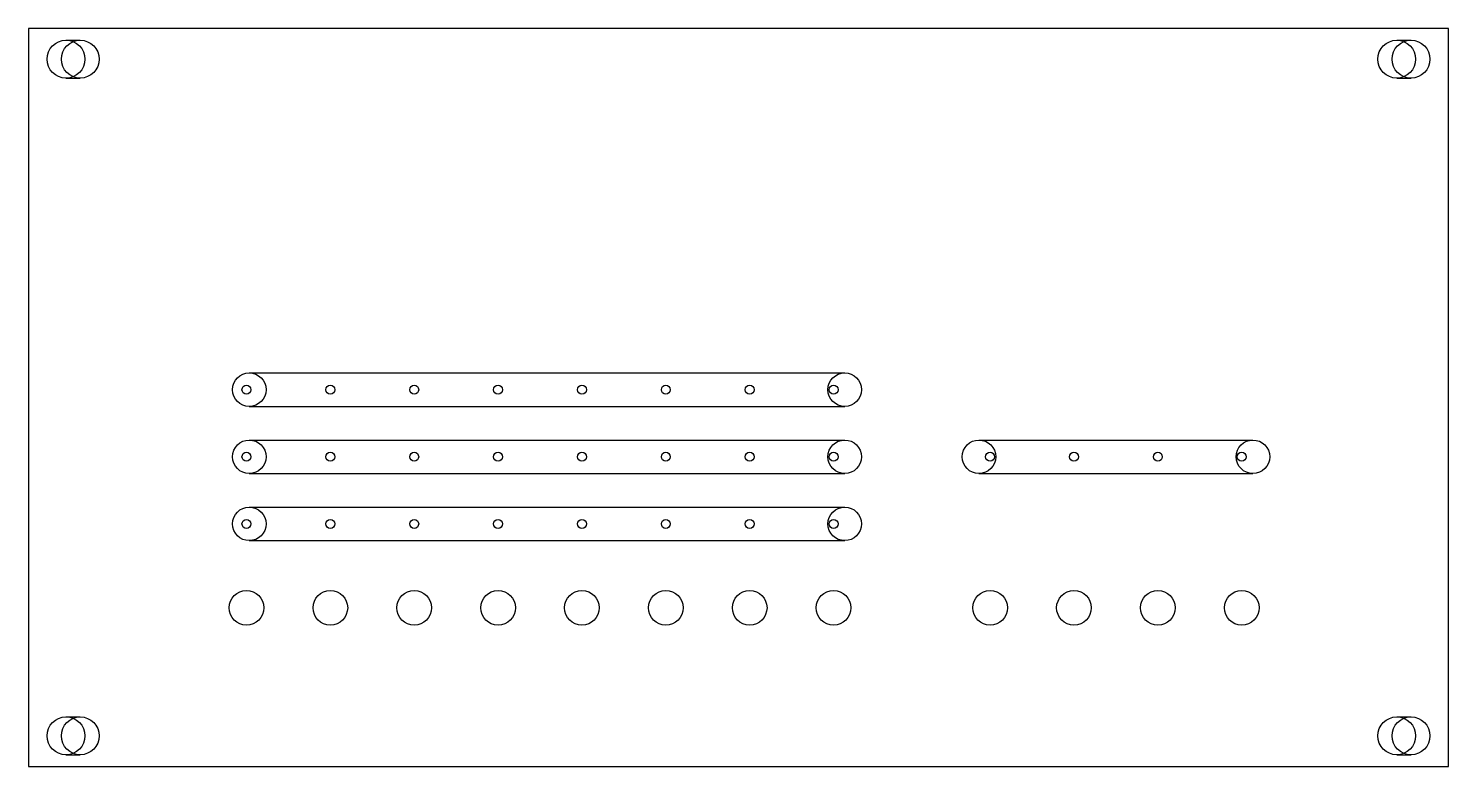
# Model space of a CAD drawing. Header units: millimetres. Extents: x 0 to 254, y 0 to 132.
import ezdxf

# ---------------------------------------------------------------- set-up
doc = ezdxf.new("R2010")
doc.units = ezdxf.units.MM

msp = doc.modelspace()

# ---------------------------------------------------------------- linework, layer by layer
at = {"layer": 'LED_CENTRES'}
for centre in [(39, 67.4), (54, 67.4), (69, 67.4), (84, 67.4), (99, 67.4), (114, 67.4), (129, 67.4), (144, 67.4), (39, 55.4), (54, 55.4), (69, 55.4), (84, 55.4), (99, 55.4), (114, 55.4), (129, 55.4), (144, 55.4), (172, 55.4), (187, 55.4), (202, 55.4), (217, 55.4), (39, 43.4), (54, 43.4), (69, 43.4), (84, 43.4), (99, 43.4), (114, 43.4), (129, 43.4), (144, 43.4)]:
    msp.add_circle(centre, 0.8, dxfattribs=at)
at = {"layer": 'LED_WINDOWS'}
for p, q in [((39.5, 70.4), (146, 70.4)), ((39.5, 64.4), (146, 64.4)), ((39.5, 58.4), (146, 58.4)), ((170, 58.4), (219, 58.4)), ((39.5, 52.4), (146, 52.4)), ((170, 52.4), (219, 52.4)), ((39.5, 46.4), (146, 46.4)), ((39.5, 40.4), (146, 40.4))]:
    msp.add_line(p, q, dxfattribs=at)
for centre in [(39.5, 67.4), (146, 67.4), (39.5, 55.4), (146, 55.4), (170, 55.4), (219, 55.4), (39.5, 43.4), (146, 43.4)]:
    msp.add_circle(centre, 3, dxfattribs=at)
at = {"layer": 'OUTLINE'}
for p, q in [((254, 132), (0, 132)), ((0, 132), (0, 0)), ((254, 0), (254, 132)), ((0, 0), (254, 0))]:
    msp.add_line(p, q, dxfattribs=at)
at = {"layer": 'RACK_SLOTS'}
for p, q in [((6.72, 129.885), (9.28, 129.885)), ((244.72, 129.885), (247.28, 129.885)), ((6.72, 123.115), (9.28, 123.115)), ((244.72, 123.115), (247.28, 123.115)), ((6.72, 8.885), (9.28, 8.885)), ((244.72, 8.885), (247.28, 8.885)), ((6.72, 2.115), (9.28, 2.115)), ((244.72, 2.115), (247.28, 2.115))]:
    msp.add_line(p, q, dxfattribs=at)
for centre in [(6.72, 126.5), (9.28, 126.5), (244.72, 126.5), (247.28, 126.5), (6.72, 5.5), (9.28, 5.5), (244.72, 5.5), (247.28, 5.5)]:
    msp.add_circle(centre, 3.385, dxfattribs=at)
at = {"layer": 'SWITCH_HOLES'}
for centre in [(39, 28.4), (54, 28.4), (69, 28.4), (84, 28.4), (99, 28.4), (114, 28.4), (129, 28.4), (144, 28.4), (172, 28.4), (187, 28.4), (202, 28.4), (217, 28.4)]:
    msp.add_circle(centre, 3.1, dxfattribs=at)

doc.saveas('drawing.dxf')
